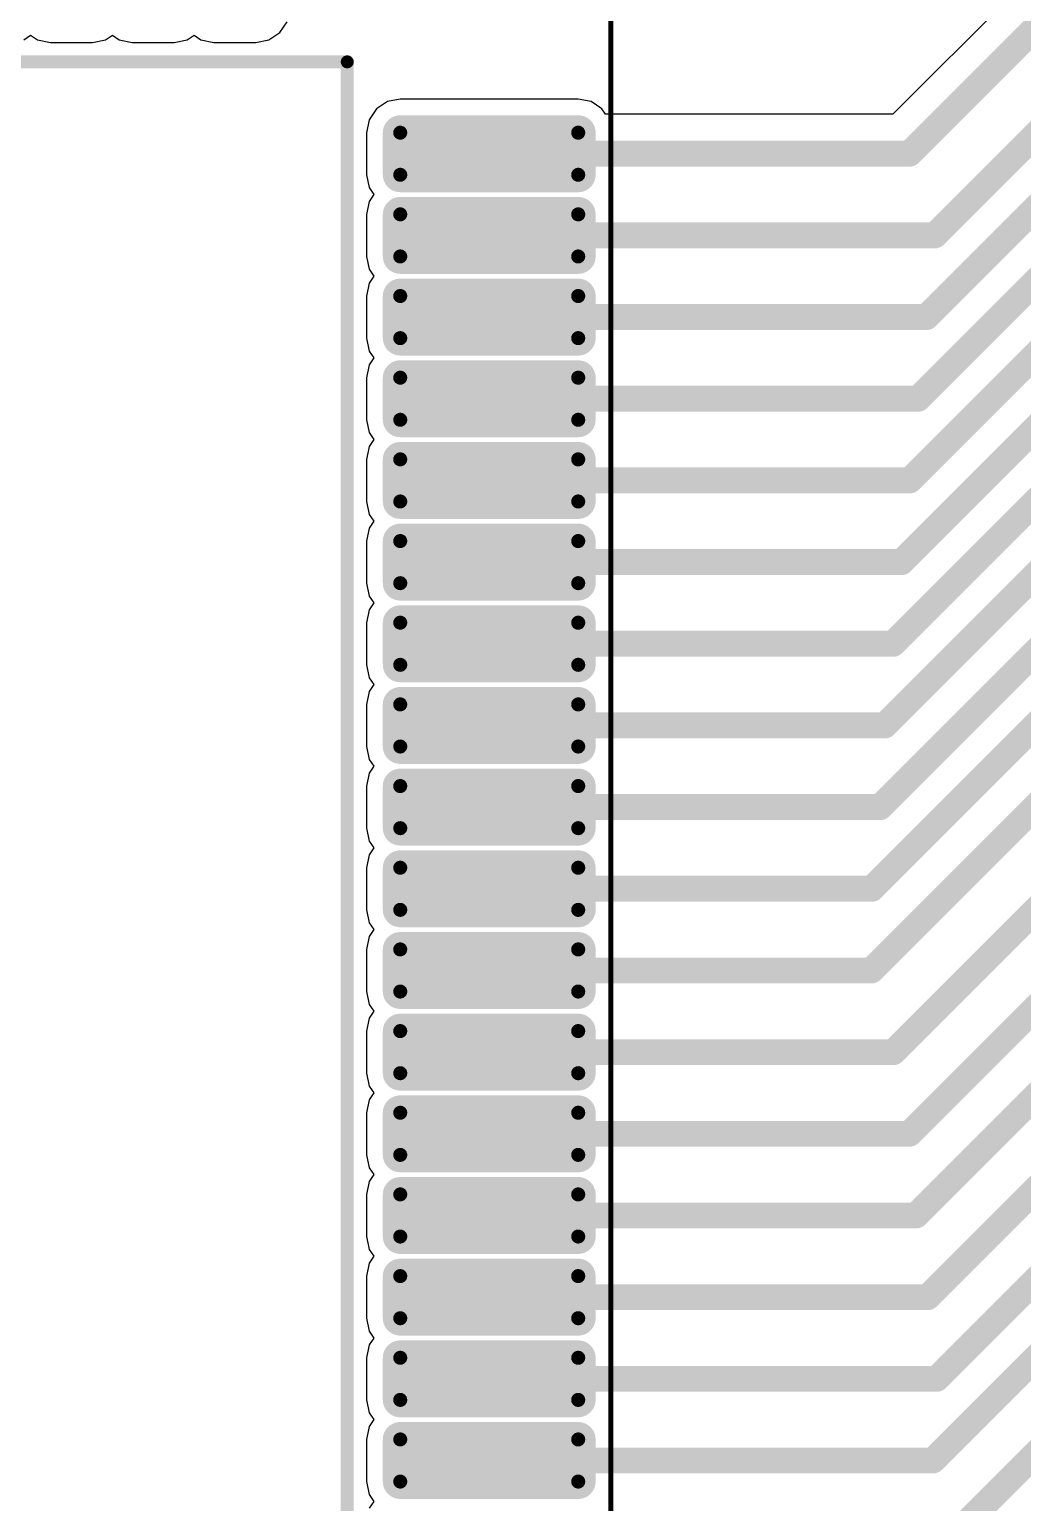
# Model space of a CAD drawing. Header units: millimetres. Extents: x 0.99 to 9.85, y 0.8 to 4.18.
# Drawn here: x 6.411 to 6.794, y 1.746 to 2.314 of the extents above; entities that cross this region are included whole.
import ezdxf

# ---------------------------------------------------------------- set-up
doc = ezdxf.new("R2010")
doc.units = ezdxf.units.MM
doc.header["$MEASUREMENT"] = 0
for name, color, linetype in [('Mechanical13', 56, 'Continuous'), ('Mechanical15', 56, 'Continuous'), ('TopLayer', 1, 'Continuous'), ('TopOverlay', 2, 'Continuous'), ('TopPaste', 8, 'Continuous'), ('TopSolder', 216, 'Continuous')]:
    doc.layers.add(name, color=color, linetype=linetype)

# ---------------------------------------------------------------- blocks, each defined once
blk = doc.blocks.new('QFP80P2390X1790X340_80N_91')
at = {"layer": 'Mechanical13', "const_width": 0.005}
for points in [[(-0.27953, 0.39764), (0.27953, 0.39764)], [(0.27953, -0.39764), (0.27953, 0.39764)]]:
    blk.add_lwpolyline(points, dxfattribs=at)
at = {"layer": 'Mechanical13', "const_width": 0.0025}
blk.add_lwpolyline([(0.27828, 0.39764, 1), (0.28078, 0.39764, 1)], format="xyb", close=True, dxfattribs=at)
blk.add_lwpolyline([(0.27828, 0.39764, 1), (0.28078, 0.39764, 1)], format="xyb", close=True, dxfattribs=at)
at = {"layer": 'Mechanical15', "const_width": 0.00197}
blk.add_lwpolyline([(0.3811, -0.49921), (0.3811, 0.49921)], dxfattribs=at)
at = {"layer": 'TopLayer', "const_width": 0.00271}
for points in [[(0.2986, 0.37032, 1), (0.3013, 0.37032, 1)], [(0.3672, 0.37032, 1), (0.36991, 0.37032, 1)], [(0.2986, 0.35408, 1), (0.3013, 0.35408, 1)], [(0.3672, 0.35408, 1), (0.36991, 0.35408, 1)], [(0.2986, 0.33883, 1), (0.3013, 0.33883, 1)], [(0.3672, 0.33883, 1), (0.36991, 0.33883, 1)], [(0.2986, 0.32259, 1), (0.3013, 0.32259, 1)], [(0.3672, 0.32259, 1), (0.36991, 0.32259, 1)], [(0.2986, 0.30733, 1), (0.3013, 0.30733, 1)], [(0.3672, 0.30733, 1), (0.36991, 0.30733, 1)], [(0.2986, 0.29109, 1), (0.3013, 0.29109, 1)], [(0.3672, 0.29109, 1), (0.36991, 0.29109, 1)], [(0.2986, 0.27584, 1), (0.3013, 0.27584, 1)], [(0.3672, 0.27584, 1), (0.36991, 0.27584, 1)], [(0.2986, 0.2596, 1), (0.3013, 0.2596, 1)], [(0.3672, 0.2596, 1), (0.36991, 0.2596, 1)], [(0.2986, 0.24434, 1), (0.3013, 0.24434, 1)], [(0.3672, 0.24434, 1), (0.36991, 0.24434, 1)], [(0.2986, 0.2281, 1), (0.3013, 0.2281, 1)], [(0.3672, 0.2281, 1), (0.36991, 0.2281, 1)], [(0.2986, 0.21284, 1), (0.3013, 0.21284, 1)], [(0.3672, 0.21284, 1), (0.36991, 0.21284, 1)], [(0.2986, 0.1966, 1), (0.3013, 0.1966, 1)], [(0.3672, 0.1966, 1), (0.36991, 0.1966, 1)], [(0.2986, 0.18135, 1), (0.3013, 0.18135, 1)], [(0.3672, 0.18135, 1), (0.36991, 0.18135, 1)], [(0.2986, 0.16511, 1), (0.3013, 0.16511, 1)], [(0.3672, 0.16511, 1), (0.36991, 0.16511, 1)], [(0.2986, 0.14985, 1), (0.3013, 0.14985, 1)], [(0.3672, 0.14985, 1), (0.36991, 0.14985, 1)], [(0.2986, 0.13361, 1), (0.3013, 0.13361, 1)], [(0.3672, 0.13361, 1), (0.36991, 0.13361, 1)], [(0.2986, 0.11836, 1), (0.3013, 0.11836, 1)], [(0.3672, 0.11836, 1), (0.36991, 0.11836, 1)], [(0.2986, 0.10212, 1), (0.3013, 0.10212, 1)], [(0.3672, 0.10212, 1), (0.36991, 0.10212, 1)], [(0.2986, 0.08686, 1), (0.3013, 0.08686, 1)], [(0.3672, 0.08686, 1), (0.36991, 0.08686, 1)], [(0.2986, 0.07062, 1), (0.3013, 0.07062, 1)], [(0.3672, 0.07062, 1), (0.36991, 0.07062, 1)], [(0.2986, 0.05536, 1), (0.3013, 0.05536, 1)], [(0.3672, 0.05536, 1), (0.36991, 0.05536, 1)], [(0.2986, 0.03912, 1), (0.3013, 0.03912, 1)], [(0.3672, 0.03912, 1), (0.36991, 0.03912, 1)], [(0.2986, 0.02387, 1), (0.3013, 0.02387, 1)], [(0.3672, 0.02387, 1), (0.36991, 0.02387, 1)], [(0.2986, 0.00763, 1), (0.3013, 0.00763, 1)], [(0.3672, 0.00763, 1), (0.36991, 0.00763, 1)], [(0.2986, -0.00763, 1), (0.3013, -0.00763, 1)], [(0.3672, -0.00763, 1), (0.36991, -0.00763, 1)], [(0.2986, -0.02387, 1), (0.3013, -0.02387, 1)], [(0.3672, -0.02387, 1), (0.36991, -0.02387, 1)], [(0.2986, -0.03912, 1), (0.3013, -0.03912, 1)], [(0.3672, -0.03912, 1), (0.36991, -0.03912, 1)], [(0.2986, -0.05536, 1), (0.3013, -0.05536, 1)], [(0.3672, -0.05536, 1), (0.36991, -0.05536, 1)], [(0.2986, -0.07062, 1), (0.3013, -0.07062, 1)], [(0.3672, -0.07062, 1), (0.36991, -0.07062, 1)], [(0.2986, -0.08686, 1), (0.3013, -0.08686, 1)], [(0.3672, -0.08686, 1), (0.36991, -0.08686, 1)], [(0.2986, -0.10212, 1), (0.3013, -0.10212, 1)], [(0.3672, -0.10212, 1), (0.36991, -0.10212, 1)], [(0.2986, -0.11836, 1), (0.3013, -0.11836, 1)], [(0.3672, -0.11836, 1), (0.36991, -0.11836, 1)], [(0.2986, -0.13361, 1), (0.3013, -0.13361, 1)], [(0.3672, -0.13361, 1), (0.36991, -0.13361, 1)], [(0.2986, -0.14985, 1), (0.3013, -0.14985, 1)], [(0.3672, -0.14985, 1), (0.36991, -0.14985, 1)]]:
    blk.add_lwpolyline(points, format="xyb", close=True, dxfattribs=at)
at = {"layer": 'TopLayer'}
for points in [[(0.37126, 0.35408), (0.37126, 0.37032), (0.29724, 0.35408), (0.29724, 0.37032)], [(0.36855, 0.35138), (0.36855, 0.37303), (0.29995, 0.35138), (0.29995, 0.37303)], [(0.36855, 0.31988), (0.36855, 0.34154), (0.29995, 0.31988), (0.29995, 0.34154)], [(0.37126, 0.32259), (0.37126, 0.33883), (0.29724, 0.32259), (0.29724, 0.33883)], [(0.37126, 0.29109), (0.37126, 0.30733), (0.29724, 0.29109), (0.29724, 0.30733)], [(0.36855, 0.28839), (0.36855, 0.31004), (0.29995, 0.28839), (0.29995, 0.31004)], [(0.36855, 0.25689), (0.36855, 0.27854), (0.29995, 0.25689), (0.29995, 0.27854)], [(0.37126, 0.2596), (0.37126, 0.27584), (0.29724, 0.2596), (0.29724, 0.27584)], [(0.37126, 0.2281), (0.37126, 0.24434), (0.29724, 0.2281), (0.29724, 0.24434)], [(0.36855, 0.22539), (0.36855, 0.24705), (0.29995, 0.22539), (0.29995, 0.24705)], [(0.37126, 0.1966), (0.37126, 0.21284), (0.29724, 0.1966), (0.29724, 0.21284)], [(0.36855, 0.1939), (0.36855, 0.21555), (0.29995, 0.1939), (0.29995, 0.21555)], [(0.36855, 0.1624), (0.36855, 0.18405), (0.29995, 0.1624), (0.29995, 0.18405)], [(0.37126, 0.16511), (0.37126, 0.18135), (0.29724, 0.16511), (0.29724, 0.18135)], [(0.37126, 0.13361), (0.37126, 0.14985), (0.29724, 0.13361), (0.29724, 0.14985)], [(0.36855, 0.13091), (0.36855, 0.15256), (0.29995, 0.13091), (0.29995, 0.15256)], [(0.36855, 0.09941), (0.36855, 0.12106), (0.29995, 0.09941), (0.29995, 0.12106)], [(0.37126, 0.10212), (0.37126, 0.11836), (0.29724, 0.10212), (0.29724, 0.11836)], [(0.37126, 0.07062), (0.37126, 0.08686), (0.29724, 0.07062), (0.29724, 0.08686)], [(0.36855, 0.06791), (0.36855, 0.08957), (0.29995, 0.06791), (0.29995, 0.08957)], [(0.36855, 0.03642), (0.36855, 0.05807), (0.29995, 0.03642), (0.29995, 0.05807)], [(0.37126, 0.03912), (0.37126, 0.05536), (0.29724, 0.03912), (0.29724, 0.05536)], [(0.37126, 0.00763), (0.37126, 0.02387), (0.29724, 0.00763), (0.29724, 0.02387)], [(0.36855, 0.00492), (0.36855, 0.02657), (0.29995, 0.00492), (0.29995, 0.02657)], [(0.36855, -0.02657), (0.36855, -0.00492), (0.29995, -0.02657), (0.29995, -0.00492)], [(0.37126, -0.02387), (0.37126, -0.00763), (0.29724, -0.02387), (0.29724, -0.00763)], [(0.37126, -0.05536), (0.37126, -0.03912), (0.29724, -0.05536), (0.29724, -0.03912)], [(0.36855, -0.05807), (0.36855, -0.03642), (0.29995, -0.05807), (0.29995, -0.03642)], [(0.36855, -0.08957), (0.36855, -0.06791), (0.29995, -0.08957), (0.29995, -0.06791)], [(0.37126, -0.08686), (0.37126, -0.07062), (0.29724, -0.08686), (0.29724, -0.07062)], [(0.37126, -0.11836), (0.37126, -0.10212), (0.29724, -0.11836), (0.29724, -0.10212)], [(0.36855, -0.12106), (0.36855, -0.09941), (0.29995, -0.12106), (0.29995, -0.09941)], [(0.37126, -0.14985), (0.37126, -0.13361), (0.29724, -0.14985), (0.29724, -0.13361)], [(0.36855, -0.15256), (0.36855, -0.13091), (0.29995, -0.15256), (0.29995, -0.13091)]]:
    blk.add_solid(points, dxfattribs=at)
at = {"layer": 'TopOverlay', "const_width": 0.005}
for points in [[(-0.27953, 0.39764), (0.27953, 0.39764)], [(0.27953, -0.39764), (0.27953, 0.39764)]]:
    blk.add_lwpolyline(points, dxfattribs=at)
at = {"layer": 'TopOverlay', "const_width": 0.0025}
blk.add_lwpolyline([(0.27828, 0.39764, 1), (0.28078, 0.39764, 1)], format="xyb", close=True, dxfattribs=at)
blk.add_lwpolyline([(0.27828, 0.39764, 1), (0.28078, 0.39764, 1)], format="xyb", close=True, dxfattribs=at)
at = {"layer": 'TopPaste', "const_width": 0.00271}
for points in [[(0.2986, 0.37032, 1), (0.3013, 0.37032, 1)], [(0.3672, 0.37032, 1), (0.36991, 0.37032, 1)], [(0.2986, 0.35408, 1), (0.3013, 0.35408, 1)], [(0.3672, 0.35408, 1), (0.36991, 0.35408, 1)], [(0.2986, 0.33883, 1), (0.3013, 0.33883, 1)], [(0.3672, 0.33883, 1), (0.36991, 0.33883, 1)], [(0.2986, 0.32259, 1), (0.3013, 0.32259, 1)], [(0.3672, 0.32259, 1), (0.36991, 0.32259, 1)], [(0.2986, 0.30733, 1), (0.3013, 0.30733, 1)], [(0.3672, 0.30733, 1), (0.36991, 0.30733, 1)], [(0.2986, 0.29109, 1), (0.3013, 0.29109, 1)], [(0.3672, 0.29109, 1), (0.36991, 0.29109, 1)], [(0.2986, 0.27584, 1), (0.3013, 0.27584, 1)], [(0.3672, 0.27584, 1), (0.36991, 0.27584, 1)], [(0.2986, 0.2596, 1), (0.3013, 0.2596, 1)], [(0.3672, 0.2596, 1), (0.36991, 0.2596, 1)], [(0.2986, 0.24434, 1), (0.3013, 0.24434, 1)], [(0.3672, 0.24434, 1), (0.36991, 0.24434, 1)], [(0.2986, 0.2281, 1), (0.3013, 0.2281, 1)], [(0.3672, 0.2281, 1), (0.36991, 0.2281, 1)], [(0.2986, 0.21284, 1), (0.3013, 0.21284, 1)], [(0.3672, 0.21284, 1), (0.36991, 0.21284, 1)], [(0.2986, 0.1966, 1), (0.3013, 0.1966, 1)], [(0.3672, 0.1966, 1), (0.36991, 0.1966, 1)], [(0.2986, 0.18135, 1), (0.3013, 0.18135, 1)], [(0.3672, 0.18135, 1), (0.36991, 0.18135, 1)], [(0.2986, 0.16511, 1), (0.3013, 0.16511, 1)], [(0.3672, 0.16511, 1), (0.36991, 0.16511, 1)], [(0.2986, 0.14985, 1), (0.3013, 0.14985, 1)], [(0.3672, 0.14985, 1), (0.36991, 0.14985, 1)], [(0.2986, 0.13361, 1), (0.3013, 0.13361, 1)], [(0.3672, 0.13361, 1), (0.36991, 0.13361, 1)], [(0.2986, 0.11836, 1), (0.3013, 0.11836, 1)], [(0.3672, 0.11836, 1), (0.36991, 0.11836, 1)], [(0.2986, 0.10212, 1), (0.3013, 0.10212, 1)], [(0.3672, 0.10212, 1), (0.36991, 0.10212, 1)], [(0.2986, 0.08686, 1), (0.3013, 0.08686, 1)], [(0.3672, 0.08686, 1), (0.36991, 0.08686, 1)], [(0.2986, 0.07062, 1), (0.3013, 0.07062, 1)], [(0.3672, 0.07062, 1), (0.36991, 0.07062, 1)], [(0.2986, 0.05536, 1), (0.3013, 0.05536, 1)], [(0.3672, 0.05536, 1), (0.36991, 0.05536, 1)], [(0.2986, 0.03912, 1), (0.3013, 0.03912, 1)], [(0.3672, 0.03912, 1), (0.36991, 0.03912, 1)], [(0.2986, 0.02387, 1), (0.3013, 0.02387, 1)], [(0.3672, 0.02387, 1), (0.36991, 0.02387, 1)], [(0.2986, 0.00763, 1), (0.3013, 0.00763, 1)], [(0.3672, 0.00763, 1), (0.36991, 0.00763, 1)], [(0.2986, -0.00763, 1), (0.3013, -0.00763, 1)], [(0.3672, -0.00763, 1), (0.36991, -0.00763, 1)], [(0.2986, -0.02387, 1), (0.3013, -0.02387, 1)], [(0.3672, -0.02387, 1), (0.36991, -0.02387, 1)], [(0.2986, -0.03912, 1), (0.3013, -0.03912, 1)], [(0.3672, -0.03912, 1), (0.36991, -0.03912, 1)], [(0.2986, -0.05536, 1), (0.3013, -0.05536, 1)], [(0.3672, -0.05536, 1), (0.36991, -0.05536, 1)], [(0.2986, -0.07062, 1), (0.3013, -0.07062, 1)], [(0.3672, -0.07062, 1), (0.36991, -0.07062, 1)], [(0.2986, -0.08686, 1), (0.3013, -0.08686, 1)], [(0.3672, -0.08686, 1), (0.36991, -0.08686, 1)], [(0.2986, -0.10212, 1), (0.3013, -0.10212, 1)], [(0.3672, -0.10212, 1), (0.36991, -0.10212, 1)], [(0.2986, -0.11836, 1), (0.3013, -0.11836, 1)], [(0.3672, -0.11836, 1), (0.36991, -0.11836, 1)], [(0.2986, -0.13361, 1), (0.3013, -0.13361, 1)], [(0.3672, -0.13361, 1), (0.36991, -0.13361, 1)], [(0.2986, -0.14985, 1), (0.3013, -0.14985, 1)], [(0.3672, -0.14985, 1), (0.36991, -0.14985, 1)]]:
    blk.add_lwpolyline(points, format="xyb", close=True, dxfattribs=at)
at = {"layer": 'TopPaste'}
for points in [[(0.37126, 0.35408), (0.37126, 0.37032), (0.29724, 0.35408), (0.29724, 0.37032)], [(0.36855, 0.35138), (0.36855, 0.37303), (0.29995, 0.35138), (0.29995, 0.37303)], [(0.36855, 0.31988), (0.36855, 0.34154), (0.29995, 0.31988), (0.29995, 0.34154)], [(0.37126, 0.32259), (0.37126, 0.33883), (0.29724, 0.32259), (0.29724, 0.33883)], [(0.37126, 0.29109), (0.37126, 0.30733), (0.29724, 0.29109), (0.29724, 0.30733)], [(0.36855, 0.28839), (0.36855, 0.31004), (0.29995, 0.28839), (0.29995, 0.31004)], [(0.36855, 0.25689), (0.36855, 0.27854), (0.29995, 0.25689), (0.29995, 0.27854)], [(0.37126, 0.2596), (0.37126, 0.27584), (0.29724, 0.2596), (0.29724, 0.27584)], [(0.37126, 0.2281), (0.37126, 0.24434), (0.29724, 0.2281), (0.29724, 0.24434)], [(0.36855, 0.22539), (0.36855, 0.24705), (0.29995, 0.22539), (0.29995, 0.24705)], [(0.37126, 0.1966), (0.37126, 0.21284), (0.29724, 0.1966), (0.29724, 0.21284)], [(0.36855, 0.1939), (0.36855, 0.21555), (0.29995, 0.1939), (0.29995, 0.21555)], [(0.36855, 0.1624), (0.36855, 0.18405), (0.29995, 0.1624), (0.29995, 0.18405)], [(0.37126, 0.16511), (0.37126, 0.18135), (0.29724, 0.16511), (0.29724, 0.18135)], [(0.37126, 0.13361), (0.37126, 0.14985), (0.29724, 0.13361), (0.29724, 0.14985)], [(0.36855, 0.13091), (0.36855, 0.15256), (0.29995, 0.13091), (0.29995, 0.15256)], [(0.36855, 0.09941), (0.36855, 0.12106), (0.29995, 0.09941), (0.29995, 0.12106)], [(0.37126, 0.10212), (0.37126, 0.11836), (0.29724, 0.10212), (0.29724, 0.11836)], [(0.37126, 0.07062), (0.37126, 0.08686), (0.29724, 0.07062), (0.29724, 0.08686)], [(0.36855, 0.06791), (0.36855, 0.08957), (0.29995, 0.06791), (0.29995, 0.08957)], [(0.36855, 0.03642), (0.36855, 0.05807), (0.29995, 0.03642), (0.29995, 0.05807)], [(0.37126, 0.03912), (0.37126, 0.05536), (0.29724, 0.03912), (0.29724, 0.05536)], [(0.37126, 0.00763), (0.37126, 0.02387), (0.29724, 0.00763), (0.29724, 0.02387)], [(0.36855, 0.00492), (0.36855, 0.02657), (0.29995, 0.00492), (0.29995, 0.02657)], [(0.36855, -0.02657), (0.36855, -0.00492), (0.29995, -0.02657), (0.29995, -0.00492)], [(0.37126, -0.02387), (0.37126, -0.00763), (0.29724, -0.02387), (0.29724, -0.00763)], [(0.37126, -0.05536), (0.37126, -0.03912), (0.29724, -0.05536), (0.29724, -0.03912)], [(0.36855, -0.05807), (0.36855, -0.03642), (0.29995, -0.05807), (0.29995, -0.03642)], [(0.36855, -0.08957), (0.36855, -0.06791), (0.29995, -0.08957), (0.29995, -0.06791)], [(0.37126, -0.08686), (0.37126, -0.07062), (0.29724, -0.08686), (0.29724, -0.07062)], [(0.37126, -0.11836), (0.37126, -0.10212), (0.29724, -0.11836), (0.29724, -0.10212)], [(0.36855, -0.12106), (0.36855, -0.09941), (0.29995, -0.12106), (0.29995, -0.09941)], [(0.37126, -0.14985), (0.37126, -0.13361), (0.29724, -0.14985), (0.29724, -0.13361)], [(0.36855, -0.15256), (0.36855, -0.13091), (0.29995, -0.15256), (0.29995, -0.13091)]]:
    blk.add_solid(points, dxfattribs=at)
at = {"layer": 'TopSolder', "const_width": 0.00671}
for points in [[(0.2966, 0.37032, 1), (0.3033, 0.37032, 1)], [(0.3652, 0.37032, 1), (0.37191, 0.37032, 1)], [(0.2966, 0.35408, 1), (0.3033, 0.35408, 1)], [(0.3652, 0.35408, 1), (0.37191, 0.35408, 1)], [(0.2966, 0.33883, 1), (0.3033, 0.33883, 1)], [(0.3652, 0.33883, 1), (0.37191, 0.33883, 1)], [(0.2966, 0.32259, 1), (0.3033, 0.32259, 1)], [(0.3652, 0.32259, 1), (0.37191, 0.32259, 1)], [(0.2966, 0.30733, 1), (0.3033, 0.30733, 1)], [(0.3652, 0.30733, 1), (0.37191, 0.30733, 1)], [(0.2966, 0.29109, 1), (0.3033, 0.29109, 1)], [(0.3652, 0.29109, 1), (0.37191, 0.29109, 1)], [(0.2966, 0.27584, 1), (0.3033, 0.27584, 1)], [(0.3652, 0.27584, 1), (0.37191, 0.27584, 1)], [(0.2966, 0.2596, 1), (0.3033, 0.2596, 1)], [(0.3652, 0.2596, 1), (0.37191, 0.2596, 1)], [(0.2966, 0.24434, 1), (0.3033, 0.24434, 1)], [(0.3652, 0.24434, 1), (0.37191, 0.24434, 1)], [(0.2966, 0.2281, 1), (0.3033, 0.2281, 1)], [(0.3652, 0.2281, 1), (0.37191, 0.2281, 1)], [(0.2966, 0.21284, 1), (0.3033, 0.21284, 1)], [(0.3652, 0.21284, 1), (0.37191, 0.21284, 1)], [(0.2966, 0.1966, 1), (0.3033, 0.1966, 1)], [(0.3652, 0.1966, 1), (0.37191, 0.1966, 1)], [(0.2966, 0.18135, 1), (0.3033, 0.18135, 1)], [(0.3652, 0.18135, 1), (0.37191, 0.18135, 1)], [(0.2966, 0.16511, 1), (0.3033, 0.16511, 1)], [(0.3652, 0.16511, 1), (0.37191, 0.16511, 1)], [(0.2966, 0.14985, 1), (0.3033, 0.14985, 1)], [(0.3652, 0.14985, 1), (0.37191, 0.14985, 1)], [(0.2966, 0.13361, 1), (0.3033, 0.13361, 1)], [(0.3652, 0.13361, 1), (0.37191, 0.13361, 1)], [(0.2966, 0.11836, 1), (0.3033, 0.11836, 1)], [(0.3652, 0.11836, 1), (0.37191, 0.11836, 1)], [(0.2966, 0.10212, 1), (0.3033, 0.10212, 1)], [(0.3652, 0.10212, 1), (0.37191, 0.10212, 1)], [(0.2966, 0.08686, 1), (0.3033, 0.08686, 1)], [(0.3652, 0.08686, 1), (0.37191, 0.08686, 1)], [(0.2966, 0.07062, 1), (0.3033, 0.07062, 1)], [(0.3652, 0.07062, 1), (0.37191, 0.07062, 1)], [(0.2966, 0.05536, 1), (0.3033, 0.05536, 1)], [(0.3652, 0.05536, 1), (0.37191, 0.05536, 1)], [(0.2966, 0.03912, 1), (0.3033, 0.03912, 1)], [(0.3652, 0.03912, 1), (0.37191, 0.03912, 1)], [(0.2966, 0.02387, 1), (0.3033, 0.02387, 1)], [(0.3652, 0.02387, 1), (0.37191, 0.02387, 1)], [(0.2966, 0.00763, 1), (0.3033, 0.00763, 1)], [(0.3652, 0.00763, 1), (0.37191, 0.00763, 1)], [(0.2966, -0.00763, 1), (0.3033, -0.00763, 1)], [(0.3652, -0.00763, 1), (0.37191, -0.00763, 1)], [(0.2966, -0.02387, 1), (0.3033, -0.02387, 1)], [(0.3652, -0.02387, 1), (0.37191, -0.02387, 1)], [(0.2966, -0.03912, 1), (0.3033, -0.03912, 1)], [(0.3652, -0.03912, 1), (0.37191, -0.03912, 1)], [(0.2966, -0.05536, 1), (0.3033, -0.05536, 1)], [(0.3652, -0.05536, 1), (0.37191, -0.05536, 1)], [(0.2966, -0.07062, 1), (0.3033, -0.07062, 1)], [(0.3652, -0.07062, 1), (0.37191, -0.07062, 1)], [(0.2966, -0.08686, 1), (0.3033, -0.08686, 1)], [(0.3652, -0.08686, 1), (0.37191, -0.08686, 1)], [(0.2966, -0.10212, 1), (0.3033, -0.10212, 1)], [(0.3652, -0.10212, 1), (0.37191, -0.10212, 1)], [(0.2966, -0.11836, 1), (0.3033, -0.11836, 1)], [(0.3652, -0.11836, 1), (0.37191, -0.11836, 1)], [(0.2966, -0.13361, 1), (0.3033, -0.13361, 1)], [(0.3652, -0.13361, 1), (0.37191, -0.13361, 1)], [(0.2966, -0.14985, 1), (0.3033, -0.14985, 1)], [(0.3652, -0.14985, 1), (0.37191, -0.14985, 1)]]:
    blk.add_lwpolyline(points, format="xyb", close=True, dxfattribs=at)
at = {"layer": 'TopSolder'}
for points in [[(0.36855, 0.34738), (0.36855, 0.37703), (0.29995, 0.34738), (0.29995, 0.37703)], [(0.37526, 0.35408), (0.37526, 0.37032), (0.29324, 0.35408), (0.29324, 0.37032)], [(0.36855, 0.31588), (0.36855, 0.34554), (0.29995, 0.31588), (0.29995, 0.34554)], [(0.37526, 0.32259), (0.37526, 0.33883), (0.29324, 0.32259), (0.29324, 0.33883)], [(0.36855, 0.28439), (0.36855, 0.31404), (0.29995, 0.28439), (0.29995, 0.31404)], [(0.37526, 0.29109), (0.37526, 0.30733), (0.29324, 0.29109), (0.29324, 0.30733)], [(0.36855, 0.25289), (0.36855, 0.28254), (0.29995, 0.25289), (0.29995, 0.28254)], [(0.37526, 0.2596), (0.37526, 0.27584), (0.29324, 0.2596), (0.29324, 0.27584)], [(0.36855, 0.22139), (0.36855, 0.25105), (0.29995, 0.22139), (0.29995, 0.25105)], [(0.37526, 0.2281), (0.37526, 0.24434), (0.29324, 0.2281), (0.29324, 0.24434)], [(0.36855, 0.1899), (0.36855, 0.21955), (0.29995, 0.1899), (0.29995, 0.21955)], [(0.37526, 0.1966), (0.37526, 0.21284), (0.29324, 0.1966), (0.29324, 0.21284)], [(0.36855, 0.1584), (0.36855, 0.18805), (0.29995, 0.1584), (0.29995, 0.18805)], [(0.37526, 0.16511), (0.37526, 0.18135), (0.29324, 0.16511), (0.29324, 0.18135)], [(0.36855, 0.12691), (0.36855, 0.15656), (0.29995, 0.12691), (0.29995, 0.15656)], [(0.37526, 0.13361), (0.37526, 0.14985), (0.29324, 0.13361), (0.29324, 0.14985)], [(0.36855, 0.09541), (0.36855, 0.12506), (0.29995, 0.09541), (0.29995, 0.12506)], [(0.37526, 0.10212), (0.37526, 0.11836), (0.29324, 0.10212), (0.29324, 0.11836)], [(0.36855, 0.06391), (0.36855, 0.09357), (0.29995, 0.06391), (0.29995, 0.09357)], [(0.37526, 0.07062), (0.37526, 0.08686), (0.29324, 0.07062), (0.29324, 0.08686)], [(0.36855, 0.03242), (0.36855, 0.06207), (0.29995, 0.03242), (0.29995, 0.06207)], [(0.37526, 0.03912), (0.37526, 0.05536), (0.29324, 0.03912), (0.29324, 0.05536)], [(0.36855, 0.00092), (0.36855, 0.03057), (0.29995, 0.00092), (0.29995, 0.03057)], [(0.37526, 0.00763), (0.37526, 0.02387), (0.29324, 0.00763), (0.29324, 0.02387)], [(0.36855, -0.03057), (0.36855, -0.00092), (0.29995, -0.03057), (0.29995, -0.00092)], [(0.37526, -0.02387), (0.37526, -0.00763), (0.29324, -0.02387), (0.29324, -0.00763)], [(0.36855, -0.06207), (0.36855, -0.03242), (0.29995, -0.06207), (0.29995, -0.03242)], [(0.37526, -0.05536), (0.37526, -0.03912), (0.29324, -0.05536), (0.29324, -0.03912)], [(0.36855, -0.09357), (0.36855, -0.06391), (0.29995, -0.09357), (0.29995, -0.06391)], [(0.37526, -0.08686), (0.37526, -0.07062), (0.29324, -0.08686), (0.29324, -0.07062)], [(0.36855, -0.12506), (0.36855, -0.09541), (0.29995, -0.12506), (0.29995, -0.09541)], [(0.37526, -0.11836), (0.37526, -0.10212), (0.29324, -0.11836), (0.29324, -0.10212)], [(0.36855, -0.15656), (0.36855, -0.12691), (0.29995, -0.15656), (0.29995, -0.12691)], [(0.37526, -0.14985), (0.37526, -0.13361), (0.29324, -0.14985), (0.29324, -0.13361)]]:
    blk.add_solid(points, dxfattribs=at)

msp = doc.modelspace()

# ---------------------------------------------------------------- linework, layer by layer
at = {"layer": 'TopLayer'}
for p, q in [((7.1779, 2.71553), (6.74387, 2.2815)), ((6.5033, 2.31009), (6.5075, 2.3129)), ((6.5075, 2.3129), (6.51031, 2.3171)), ((6.40881, 2.31009), (6.41148, 2.31188)), ((6.41148, 2.31188), (6.41415, 2.31009)), ((6.41415, 2.31009), (6.41911, 2.30911)), ((6.41911, 2.30911), (6.43535, 2.30911)), ((6.43535, 2.30911), (6.44031, 2.31009)), ((6.44031, 2.31009), (6.44298, 2.31188)), ((6.44298, 2.31188), (6.44565, 2.31009)), ((6.44565, 2.31009), (6.4506, 2.30911)), ((6.4506, 2.30911), (6.46684, 2.30911)), ((6.46684, 2.30911), (6.4718, 2.31009)), ((6.4718, 2.31009), (6.47447, 2.31188)), ((6.47447, 2.31188), (6.47714, 2.31009)), ((6.47714, 2.31009), (6.4821, 2.30911)), ((6.4821, 2.30911), (6.49834, 2.30911)), ((6.49834, 2.30911), (6.5033, 2.31009)), ((6.54899, 2.28629), (6.54479, 2.28349)), ((6.55395, 2.28728), (6.54899, 2.28629)), ((6.62255, 2.28728), (6.55395, 2.28728)), ((6.62751, 2.28629), (6.62255, 2.28728)), ((6.63171, 2.28349), (6.62751, 2.28629)), ((6.54198, 2.27928), (6.541, 2.27432)), ((6.54479, 2.28349), (6.54198, 2.27928)), ((6.63304, 2.2815), (6.63171, 2.28349)), ((6.74387, 2.2815), (6.63304, 2.2815)), ((6.541, 2.27432), (6.541, 2.25808)), ((6.541, 2.25808), (6.54198, 2.25313)), ((6.54198, 2.25313), (6.54377, 2.25046)), ((6.54377, 2.25046), (6.54198, 2.24779)), ((6.54198, 2.24779), (6.541, 2.24283)), ((6.541, 2.24283), (6.541, 2.22659)), ((6.541, 2.22659), (6.54198, 2.22163)), ((6.54198, 2.22163), (6.54377, 2.21896)), ((6.54198, 2.21629), (6.541, 2.21133)), ((6.54377, 2.21896), (6.54198, 2.21629)), ((6.541, 2.21133), (6.541, 2.19509)), ((6.541, 2.19509), (6.54198, 2.19013)), ((6.54198, 2.19013), (6.54377, 2.18746)), ((6.54377, 2.18746), (6.54198, 2.18479)), ((6.54198, 2.18479), (6.541, 2.17984)), ((6.541, 2.17984), (6.541, 2.1636)), ((6.541, 2.1636), (6.54198, 2.15864)), ((6.54198, 2.1533), (6.541, 2.14834)), ((6.54198, 2.15864), (6.54377, 2.15597)), ((6.54377, 2.15597), (6.54198, 2.1533)), ((6.541, 2.14834), (6.541, 2.1321)), ((6.541, 2.1321), (6.54198, 2.12714)), ((6.54198, 2.12714), (6.54377, 2.12447)), ((6.54198, 2.1218), (6.541, 2.11684)), ((6.54377, 2.12447), (6.54198, 2.1218)), ((6.541, 2.11684), (6.541, 2.1006)), ((6.541, 2.1006), (6.54198, 2.09565)), ((6.54198, 2.09565), (6.54377, 2.09298)), ((6.54377, 2.09298), (6.54198, 2.09031)), ((6.54198, 2.09031), (6.541, 2.08535)), ((6.541, 2.08535), (6.541, 2.06911)), ((6.541, 2.06911), (6.54198, 2.06415)), ((6.54198, 2.06415), (6.54377, 2.06148)), ((6.54198, 2.05881), (6.541, 2.05385)), ((6.54377, 2.06148), (6.54198, 2.05881)), ((6.541, 2.05385), (6.541, 2.03761)), ((6.541, 2.03761), (6.54198, 2.03265)), ((6.54198, 2.03265), (6.54377, 2.02998)), ((6.54377, 2.02998), (6.54198, 2.02731)), ((6.54198, 2.02731), (6.541, 2.02236)), ((6.541, 2.02236), (6.541, 2.00612)), ((6.541, 2.00612), (6.54198, 2.00116)), ((6.54198, 2.00116), (6.54377, 1.99849)), ((6.54198, 1.99582), (6.541, 1.99086)), ((6.54377, 1.99849), (6.54198, 1.99582)), ((6.541, 1.99086), (6.541, 1.97462)), ((6.541, 1.97462), (6.54198, 1.96966)), ((6.54198, 1.96966), (6.54377, 1.96699)), ((6.54377, 1.96699), (6.54198, 1.96432)), ((6.54198, 1.96432), (6.541, 1.95936)), ((6.541, 1.95936), (6.541, 1.94312)), ((6.541, 1.94312), (6.54198, 1.93817)), ((6.54198, 1.93817), (6.54377, 1.9355)), ((6.54198, 1.93283), (6.541, 1.92787)), ((6.54377, 1.9355), (6.54198, 1.93283)), ((6.541, 1.92787), (6.541, 1.91163)), ((6.541, 1.91163), (6.54198, 1.90667)), ((6.54198, 1.90667), (6.54377, 1.904)), ((6.54377, 1.904), (6.54198, 1.90133)), ((6.54198, 1.90133), (6.541, 1.89637)), ((6.541, 1.89637), (6.541, 1.88013)), ((6.541, 1.88013), (6.54198, 1.87517)), ((6.54198, 1.87517), (6.54377, 1.8725)), ((6.54198, 1.86983), (6.541, 1.86488)), ((6.54377, 1.8725), (6.54198, 1.86983)), ((6.541, 1.86488), (6.541, 1.84864)), ((6.541, 1.84864), (6.54198, 1.84368)), ((6.54198, 1.84368), (6.54377, 1.84101)), ((6.54377, 1.84101), (6.54198, 1.83834)), ((6.54198, 1.83834), (6.541, 1.83338)), ((6.541, 1.83338), (6.541, 1.81714)), ((6.541, 1.81714), (6.54198, 1.81218)), ((6.54198, 1.81218), (6.54377, 1.80951)), ((6.54198, 1.80684), (6.541, 1.80188)), ((6.54377, 1.80951), (6.54198, 1.80684)), ((6.541, 1.80188), (6.541, 1.78564)), ((6.541, 1.78564), (6.54198, 1.78069)), ((6.54198, 1.78069), (6.54377, 1.77802)), ((6.54198, 1.77535), (6.541, 1.77039)), ((6.54377, 1.77802), (6.54198, 1.77535)), ((6.541, 1.77039), (6.541, 1.75415)), ((6.541, 1.75415), (6.54198, 1.74919)), ((6.54198, 1.74919), (6.54377, 1.74652)), ((6.54377, 1.74652), (6.54198, 1.74385))]:
    msp.add_line(p, q, dxfattribs=at)
at = {"layer": 'TopLayer', "const_width": 0.01}
for points in [[(6.76, 2.23471), (7.25993, 2.73463)], [(6.75679, 2.20321), (7.27993, 2.72635)], [(6.75358, 2.17172), (7.29993, 2.71807)], [(6.7502, 2.2662), (7.19319, 2.70919)], [(6.75037, 2.14022), (7.31993, 2.70978)], [(6.74716, 2.10872), (7.33993, 2.7015)], [(6.74394, 2.07723), (7.35993, 2.69321)], [(6.74073, 2.04573), (7.37993, 2.68493)], [(6.73895, 2.01424), (7.36372, 2.639)], [(6.73574, 1.98274), (7.368, 2.615)], [(6.73554, 1.95124), (7.23229, 2.448)], [(6.74404, 1.91975), (7.25029, 2.426)], [(6.75025, 1.88825), (7.268, 2.406)], [(6.75276, 1.85676), (7.282, 2.386)], [(6.75726, 1.82526), (7.298, 2.366)], [(6.76076, 1.79376), (7.313, 2.346)], [(6.75927, 1.76227), (7.323, 2.326)], [(6.76477, 1.73077), (7.34, 2.306)], [(6.58825, 2.2662), (6.7502, 2.2662)], [(6.58825, 2.23471), (6.76, 2.23471)], [(6.58825, 2.20321), (6.75679, 2.20321)], [(6.58825, 2.17172), (6.75358, 2.17172)], [(6.58825, 2.14022), (6.75037, 2.14022)], [(6.58825, 2.10872), (6.74716, 2.10872)], [(6.58825, 2.07723), (6.74394, 2.07723)], [(6.58825, 2.04573), (6.74073, 2.04573)], [(6.58825, 2.01424), (6.73895, 2.01424)], [(6.58825, 1.98274), (6.73574, 1.98274)], [(6.58825, 1.95124), (6.73554, 1.95124)], [(6.58825, 1.91975), (6.74404, 1.91975)], [(6.58825, 1.88825), (6.75025, 1.88825)], [(6.58825, 1.85676), (6.75276, 1.85676)], [(6.58825, 1.82526), (6.75726, 1.82526)], [(6.58825, 1.79376), (6.76076, 1.79376)], [(6.58825, 1.76227), (6.75927, 1.76227)]]:
    msp.add_lwpolyline(points, dxfattribs=at)
at = {"layer": 'TopLayer', "const_width": 0.005}
for points in [[(6.58575, 2.2662, 1), (6.59075, 2.2662, 1)], [(6.7477, 2.2662, 1), (6.7527, 2.2662, 1)], [(6.7477, 2.2662, 1), (6.7527, 2.2662, 1)], [(6.58575, 2.23471, 1), (6.59075, 2.23471, 1)], [(6.7575, 2.23471, 1), (6.7625, 2.23471, 1)], [(6.7575, 2.23471, 1), (6.7625, 2.23471, 1)], [(6.58575, 2.20321, 1), (6.59075, 2.20321, 1)], [(6.75429, 2.20321, 1), (6.75929, 2.20321, 1)], [(6.75429, 2.20321, 1), (6.75929, 2.20321, 1)], [(6.58575, 2.17172, 1), (6.59075, 2.17172, 1)], [(6.75108, 2.17172, 1), (6.75608, 2.17172, 1)], [(6.75108, 2.17172, 1), (6.75608, 2.17172, 1)], [(6.58575, 2.14022, 1), (6.59075, 2.14022, 1)], [(6.74787, 2.14022, 1), (6.75287, 2.14022, 1)], [(6.74787, 2.14022, 1), (6.75287, 2.14022, 1)], [(6.58575, 2.10872, 1), (6.59075, 2.10872, 1)], [(6.74466, 2.10872, 1), (6.74966, 2.10872, 1)], [(6.74466, 2.10872, 1), (6.74966, 2.10872, 1)], [(6.58575, 2.07723, 1), (6.59075, 2.07723, 1)], [(6.74144, 2.07723, 1), (6.74644, 2.07723, 1)], [(6.74144, 2.07723, 1), (6.74644, 2.07723, 1)], [(6.58575, 2.04573, 1), (6.59075, 2.04573, 1)], [(6.73823, 2.04573, 1), (6.74323, 2.04573, 1)], [(6.73823, 2.04573, 1), (6.74323, 2.04573, 1)], [(6.58575, 2.01424, 1), (6.59075, 2.01424, 1)], [(6.73645, 2.01424, 1), (6.74145, 2.01424, 1)], [(6.73645, 2.01424, 1), (6.74145, 2.01424, 1)], [(6.58575, 1.98274, 1), (6.59075, 1.98274, 1)], [(6.73324, 1.98274, 1), (6.73824, 1.98274, 1)], [(6.73324, 1.98274, 1), (6.73824, 1.98274, 1)], [(6.58575, 1.95124, 1), (6.59075, 1.95124, 1)], [(6.73304, 1.95124, 1), (6.73804, 1.95124, 1)], [(6.73304, 1.95124, 1), (6.73804, 1.95124, 1)], [(6.58575, 1.91975, 1), (6.59075, 1.91975, 1)], [(6.74154, 1.91975, 1), (6.74654, 1.91975, 1)], [(6.74154, 1.91975, 1), (6.74654, 1.91975, 1)], [(6.58575, 1.88825, 1), (6.59075, 1.88825, 1)], [(6.74775, 1.88825, 1), (6.75275, 1.88825, 1)], [(6.74775, 1.88825, 1), (6.75275, 1.88825, 1)], [(6.58575, 1.85676, 1), (6.59075, 1.85676, 1)], [(6.75026, 1.85676, 1), (6.75526, 1.85676, 1)], [(6.75026, 1.85676, 1), (6.75526, 1.85676, 1)], [(6.58575, 1.82526, 1), (6.59075, 1.82526, 1)], [(6.75476, 1.82526, 1), (6.75976, 1.82526, 1)], [(6.75476, 1.82526, 1), (6.75976, 1.82526, 1)], [(6.58575, 1.79376, 1), (6.59075, 1.79376, 1)], [(6.75826, 1.79376, 1), (6.76326, 1.79376, 1)], [(6.75826, 1.79376, 1), (6.76326, 1.79376, 1)], [(6.58575, 1.76227, 1), (6.59075, 1.76227, 1)], [(6.75677, 1.76227, 1), (6.76177, 1.76227, 1)], [(6.75677, 1.76227, 1), (6.76177, 1.76227, 1)]]:
    msp.add_lwpolyline(points, format="xyb", close=True, dxfattribs=at)

# ---------------------------------------------------------------- block references
msp.add_blockref('QFP80P2390X1790X340_80N_91', (6.254, 1.904))

doc.saveas('drawing.dxf')
